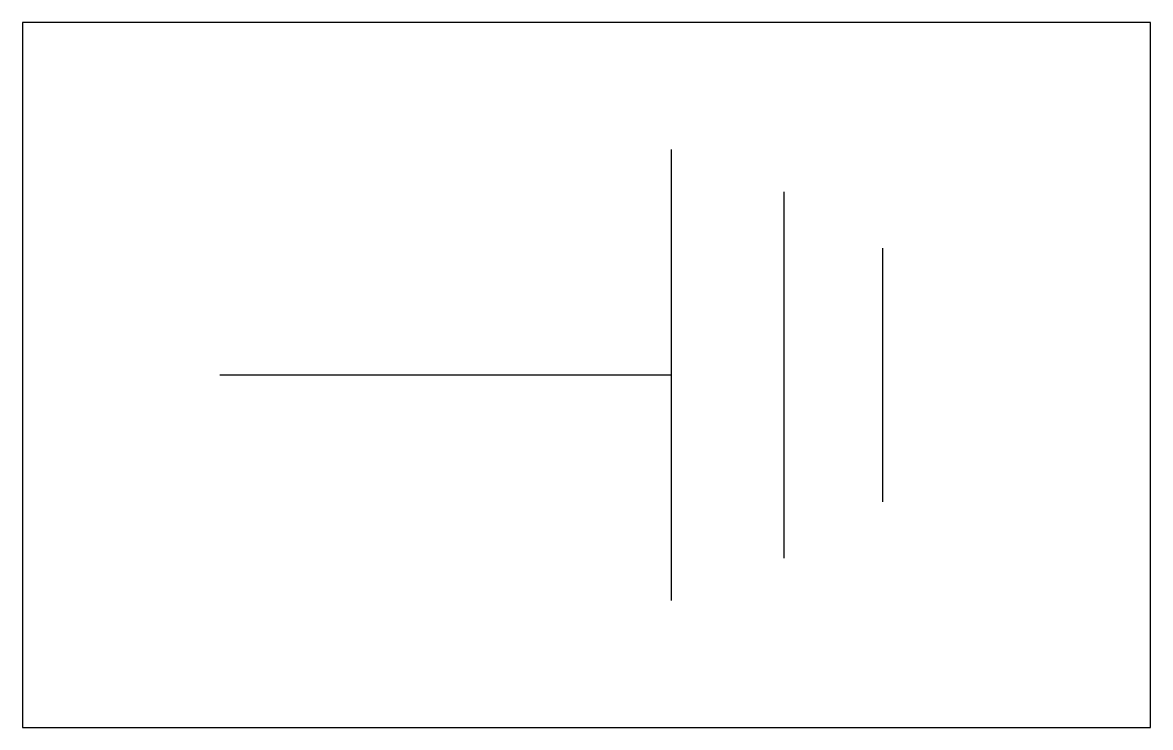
# Model space of a CAD drawing. Extents: x 300.5 to 304.5, y 244 to 246.5.
import ezdxf

# ---------------------------------------------------------------- set-up
doc = ezdxf.new("R2010")
doc.units = 0
doc.header["$LTSCALE"] = 0.5
doc.layers.get('0').update_dxf_attribs({"linetype": 'CONTINUOUS'})

msp = doc.modelspace()

# ---------------------------------------------------------------- linework, layer by layer
at = {"color": 0}
for p, q in [((304.5, 246.5), (300.5, 246.5)), ((300.5, 246.5), (300.5, 244)), ((304.5, 244), (304.5, 246.5)), ((302.8, 246.05), (302.8, 244.45)), ((303.2, 245.9), (303.2, 244.6)), ((303.55, 245.7), (303.55, 244.8)), ((302.8, 245.25), (301.2, 245.25)), ((300.5, 244), (304.5, 244))]:
    msp.add_line(p, q, dxfattribs=at)

doc.saveas('drawing.dxf')
